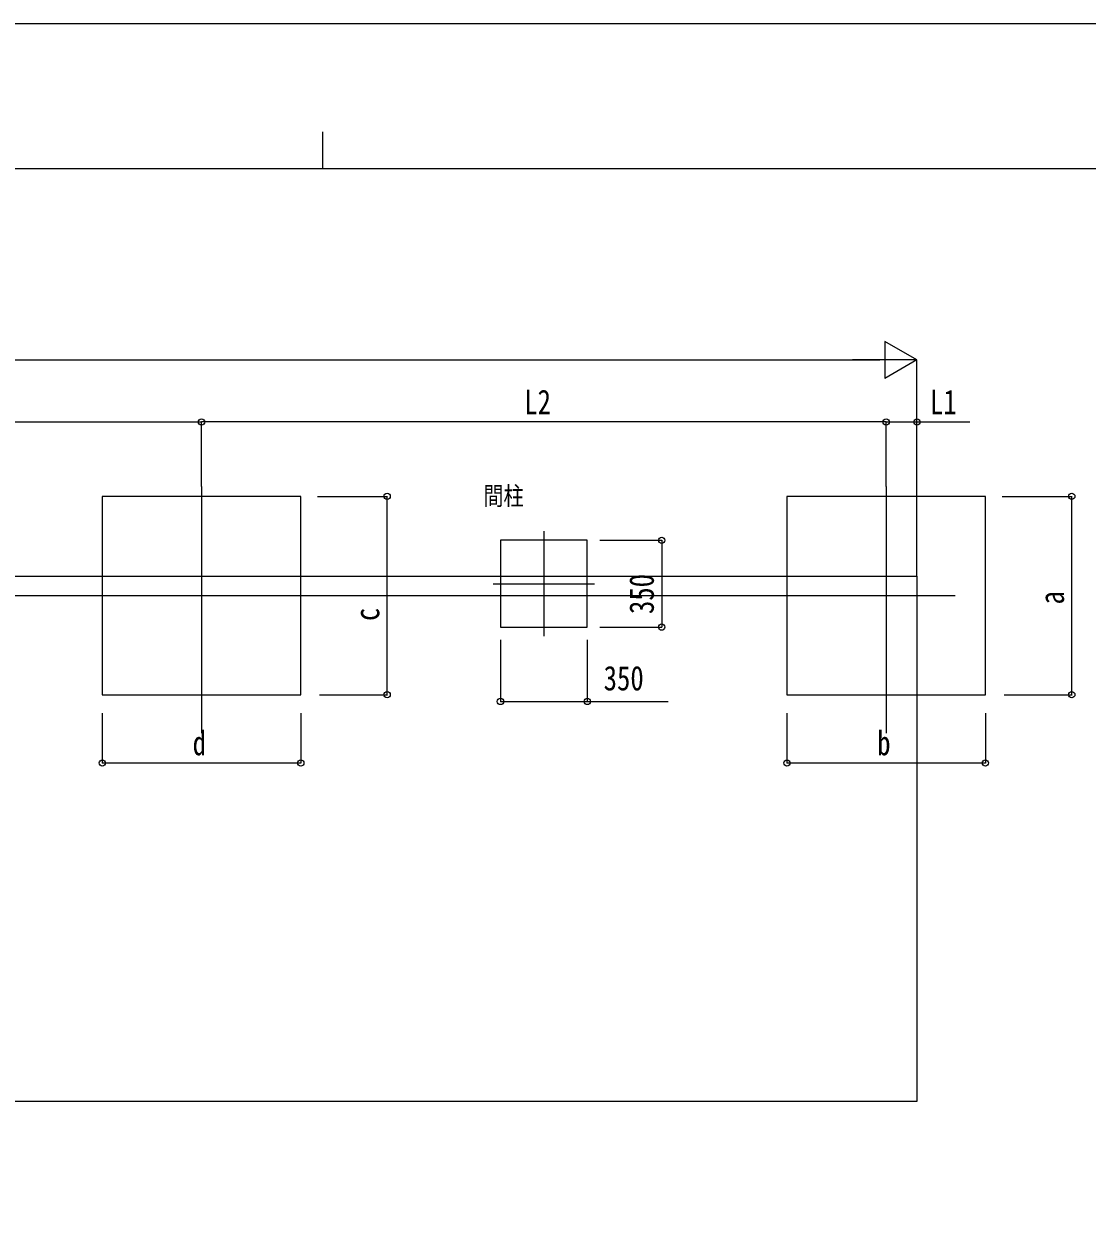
# Model space of a CAD drawing. Units: millimetres, scale not verified. Extents: x -12615 to 12615, y -8910 to 8910.
# Drawn here: x -1219 to 3067, y 4086 to 8910 of the extents above; entities that cross this region are included whole.
import ezdxf
from ezdxf.enums import TextEntityAlignment as Align

# ---------------------------------------------------------------- set-up
doc = ezdxf.new("R2010")
doc.units = ezdxf.units.MM
doc.header["$LTSCALE"] = 40
for name, color, linetype in [('0-2_USER1', 3, 'Continuous'), ('0-3_YKK_12', 2, 'Continuous'), ('0-5_YKK_A1', 4, 'Continuous'), ('0-6_YKK_D', 6, 'Continuous'), ('0-7_YKK_ZWAK', 7, 'Continuous')]:
    doc.layers.add(name, color=color, linetype=linetype)
doc.styles.add('ＭＳ ゴシック', font='')
doc.styles.get('ＭＳ ゴシック').set_extended_font_data('MS Gothic')

msp = doc.modelspace()

# ---------------------------------------------------------------- linework, layer by layer
at = {"layer": '0-3_YKK_12'}
for p, q in [((-503.11, 7044.76), (-503.11, 6049.59)), ((2256.89, 7044.76), (2256.89, 6049.59)), ((876.89, 6863.79), (876.89, 6441.16)), ((673.16, 6652.48), (1080.62, 6652.48)), ((-3648.07, 6604.68), (2535.03, 6604.68))]:
    msp.add_line(p, q, dxfattribs=at)
at = {"layer": '0-5_YKK_A1'}
for p, q in [((-6251.11, 6682.48), (2380.89, 6682.48)), ((2380.89, 6682.48), (2380.89, 4564.1)), ((2380.89, 4564.1), (-6251.11, 4564.1))]:
    msp.add_line(p, q, dxfattribs=at)
for points in [[(-903.11, 6204.68), (-103.11, 6204.68), (-103.11, 7004.68), (-903.11, 7004.68)], [(1856.89, 6204.68), (2656.89, 6204.68), (2656.89, 7004.68), (1856.89, 7004.68)], [(701.89, 6477.48), (1051.89, 6477.48), (1051.89, 6827.48), (701.89, 6827.48)]]:
    msp.add_lwpolyline(points, close=True, dxfattribs=at)
at = {"layer": '0-6_YKK_D'}
for p, q in [((2380.89, 7554.68), (2250.99, 7629.68)), ((2250.99, 7629.68), (2250.99, 7479.68)), ((-6101.11, 7554.68), (2230.89, 7554.68)), ((2380.89, 7554.68), (2121.09, 7554.68)), ((2380.89, 7554.68), (2250.99, 7479.68)), ((2380.89, 6683.48), (2380.89, 7555.68)), ((-3367.11, 7304.68), (-503.11, 7304.68)), ((-503.11, 7045.76), (-503.11, 7305.68)), ((-503.11, 7044.76), (-503.11, 7305.68)), ((2256.89, 7304.68), (-503.11, 7304.68)), ((2256.89, 7044.76), (2256.89, 7305.68)), ((2256.89, 7045.76), (2256.89, 7305.68)), ((2380.89, 6732.48), (2380.89, 7305.68)), ((-35.95, 7004.68), (246, 7004.68)), ((245, 6204.68), (245, 7004.68)), ((2724.05, 7004.68), (3006, 7004.68)), ((3005, 6204.68), (3005, 7004.68)), ((1102.89, 6827.48), (1352.89, 6827.48)), ((1351.89, 6827.48), (1351.89, 6477.48)), ((1102.89, 6477.48), (1352.89, 6477.48)), ((701.89, 6426.48), (701.89, 6176.48)), ((1051.89, 6426.48), (1051.89, 6176.48)), ((-28.11, 6204.68), (246, 6204.68)), ((2731.89, 6204.68), (3006, 6204.68)), ((-903.11, 6130.48), (-903.11, 5928.68)), ((-103.11, 6130.66), (-103.11, 5928.68)), ((1856.89, 6130.48), (1856.89, 5928.68)), ((2656.89, 6130.66), (2656.89, 5928.68)), ((-903.11, 5929.68), (-103.11, 5929.68)), ((1856.89, 5929.68), (2656.89, 5929.68))]:
    msp.add_line(p, q, dxfattribs=at)
for points in [[(2256.89, 7304.68), (2380.89, 7304.68), (2593.63, 7304.68)], [(701.89, 6177.48), (1051.89, 6177.48), (1377.69, 6177.48)]]:
    msp.add_lwpolyline(points, dxfattribs=at)
for centre in [(-503.11, 7304.68), (-503.11, 7304.68), (2256.89, 7304.68), (2256.89, 7304.68), (2380.89, 7304.68), (245, 7004.68), (3005, 7004.68), (1351.89, 6827.48), (1351.89, 6477.48), (245, 6204.68), (701.89, 6177.48), (1051.89, 6177.48), (3005, 6204.68), (-903.11, 5929.68), (-103.11, 5929.68), (1856.89, 5929.68), (2656.89, 5929.68)]:
    msp.add_circle(centre, 12.75, dxfattribs=at)
at = {"layer": '0-7_YKK_ZWAK'}
for p, q in [((-14.94, 8475), (-14.94, 8325)), ((11685.06, 8325), (-11714.94, 8325))]:
    msp.add_line(p, q, dxfattribs=at)
msp.add_lwpolyline([(-12615, -8910), (12615, -8910), (12615, 8910), (-12615, 8910)], close=True, dxfattribs=at)

# ---------------------------------------------------------------- texts
at = {"layer": '0-2_USER1', "style": 'ＭＳ ゴシック', "width": 0.8}
msp.add_text('間柱', height=74.23, dxfattribs=at).set_placement((633.03, 6947.13), align=Align.BOTTOM_LEFT)
at = {"layer": '0-6_YKK_D', "style": 'ＭＳ ゴシック', "width": 0.8}
for s, p in [('L2', (797.69, 7306.34)), ('L1', (2433.56, 7306.34)), ('350', (1117.89, 6192.48)), ('d', (-539.11, 5931.01)), ('b', (2220.89, 5931.01))]:
    msp.add_text(s, height=98.97, dxfattribs=at).set_placement(p, align=Align.BOTTOM_LEFT)
for s, p in [('350', (1349.89, 6530.08)), ('a', (3003.33, 6568.68)), ('c', (243, 6501.71))]:
    msp.add_text(s, height=98.97, rotation=90, dxfattribs=at).set_placement(p, align=Align.BOTTOM_LEFT)

doc.saveas('drawing.dxf')
